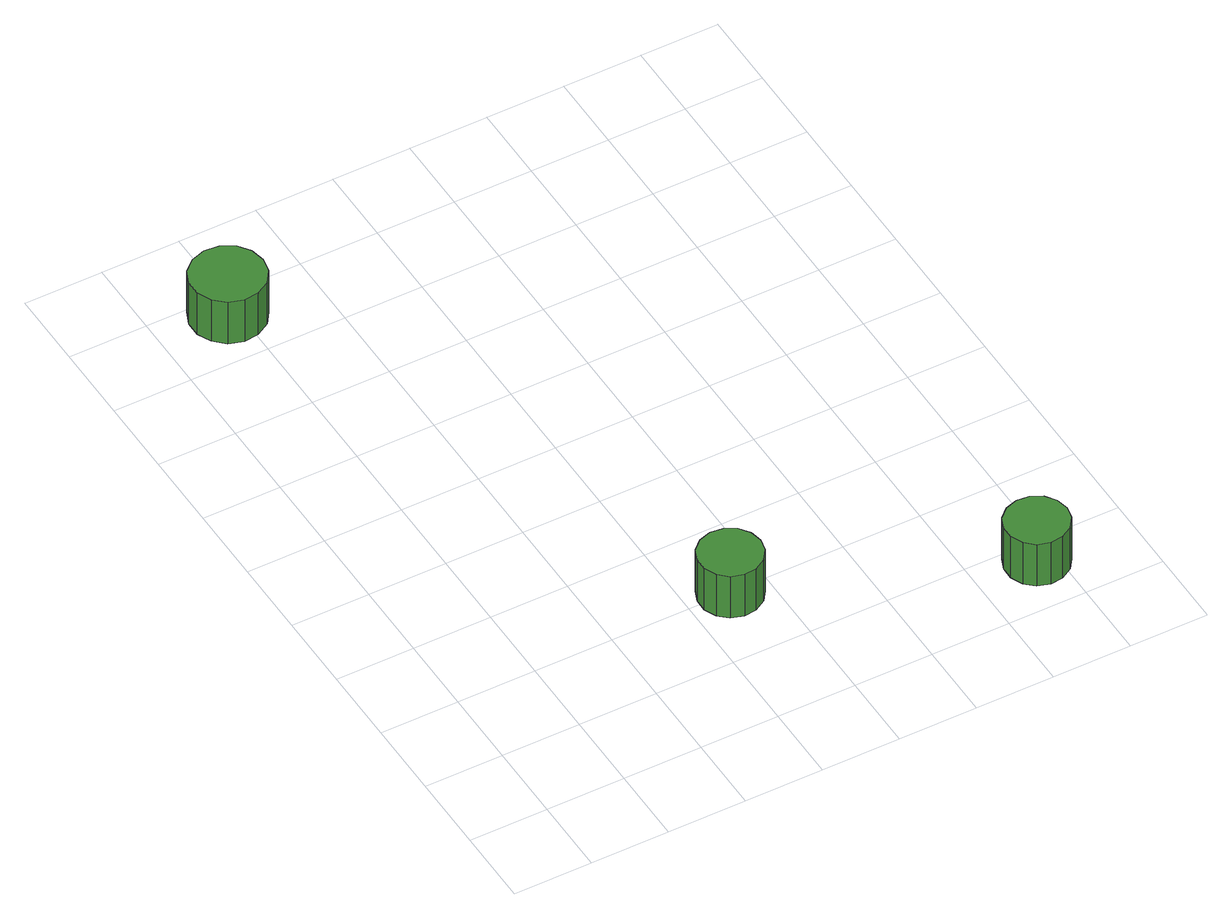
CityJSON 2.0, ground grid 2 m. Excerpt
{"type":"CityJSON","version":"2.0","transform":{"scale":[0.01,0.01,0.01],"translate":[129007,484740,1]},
"CityObjects":{
"tree1":{"type":"SolitaryVegetationObject","attributes":{"function":"something"},"geometry":[{"type":"MultiSurface","lod":"1","boundaries":[[[0,1,2,3,4,5,6,7,8,9,10,11,12,13,14]],[[15,16,17,18,19,20,21,22,23,24,25,26,27,28,29]],[[0,29,28,1]],[[1,28,27,2]],[[2,27,26,3]],[[3,26,25,4]],[[4,25,24,5]],[[5,24,23,6]],[[6,23,22,7]],[[7,22,21,8]],[[8,21,20,9]],[[9,20,19,10]],[[10,19,18,11]],[[11,18,17,12]],[[12,17,16,13]],[[13,16,15,14]],[[14,15,29,0]]]}]},
"tree2":{"type":"SolitaryVegetationObject","attributes":{"function":"something"},"geometry":[{"type":"MultiSurface","lod":"1","boundaries":[[[30,31,32,33,34,35,36,37,38,39,40,41,42,43,44]],[[45,46,47,48,49,50,51,52,53,54,55,56,57,58,59]],[[30,59,58,31]],[[31,58,57,32]],[[32,57,56,33]],[[33,56,55,34]],[[34,55,54,35]],[[35,54,53,36]],[[36,53,52,37]],[[37,52,51,38]],[[38,51,50,39]],[[39,50,49,40]],[[40,49,48,41]],[[41,48,47,42]],[[42,47,46,43]],[[43,46,45,44]],[[44,45,59,30]]]}]},
"tree3":{"type":"SolitaryVegetationObject","attributes":{"function":"something"},"geometry":[{"type":"MultiSurface","lod":"1","boundaries":[[[60,61,62,63,64,65,66,67,68,69,70,71,72,73,74]],[[75,76,77,78,79,80,81,82,83,84,85,86,87,88,89]],[[60,89,88,61]],[[61,88,87,62]],[[62,87,86,63]],[[63,86,85,64]],[[64,85,84,65]],[[65,84,83,66]],[[66,83,82,67]],[[67,82,81,68]],[[68,81,80,69]],[[69,80,79,70]],[[70,79,78,71]],[[71,78,77,72]],[[72,77,76,73]],[[73,76,75,74]],[[74,75,89,60]]]}]}
},
"vertices":[
[260,1723,166],[252,1761,166],[230,1792,166],[196,1811,166],[158,1815,166],[121,1803,166],[93,1778,166],[77,1742,166],[77,1704,166],[93,1669,166],[121,1643,166],[158,1631,166],[196,1635,166],[230,1654,166],[252,1685,166],[252,1685,37],[230,1654,37],[196,1635,37],[158,1631,37],[121,1643,37],[93,1669,37],[77,1704,37],[77,1742,37],[93,1778,37],[121,1803,37],[158,1815,37],[196,1811,37],[230,1792,37],[252,1761,37],[260,1723,37],
[785,396,148],[778,428,148],[759,455,148],[730,471,148],[698,475,148],[666,465,148],[642,443,148],[629,413,148],[629,380,148],[642,350,148],[666,328,148],[698,318,148],[730,321,148],[759,338,148],[778,364,148],[778,364,19],[759,338,19],[730,321,19],[698,318,19],[666,328,19],[642,350,19],[629,380,19],[629,413,19],[642,443,19],[666,465,19],[698,475,19],[730,471,19],[759,455,19],[778,428,19],[785,396,19],
[1431,137,153],[1424,169,153],[1405,196,153],[1376,212,153],[1344,215,153],[1312,205,153],[1288,183,153],[1275,153,153],[1275,120,153],[1288,90,153],[1312,68,153],[1344,58,153],[1376,62,153],[1405,78,153],[1424,105,153],[1424,105,24],[1405,78,24],[1376,62,24],[1344,58,24],[1312,68,24],[1288,90,24],[1275,120,24],[1275,153,24],[1288,183,24],[1312,205,24],[1344,215,24],[1376,212,24],[1405,196,24],[1424,169,24],[1431,137,24]
]}
